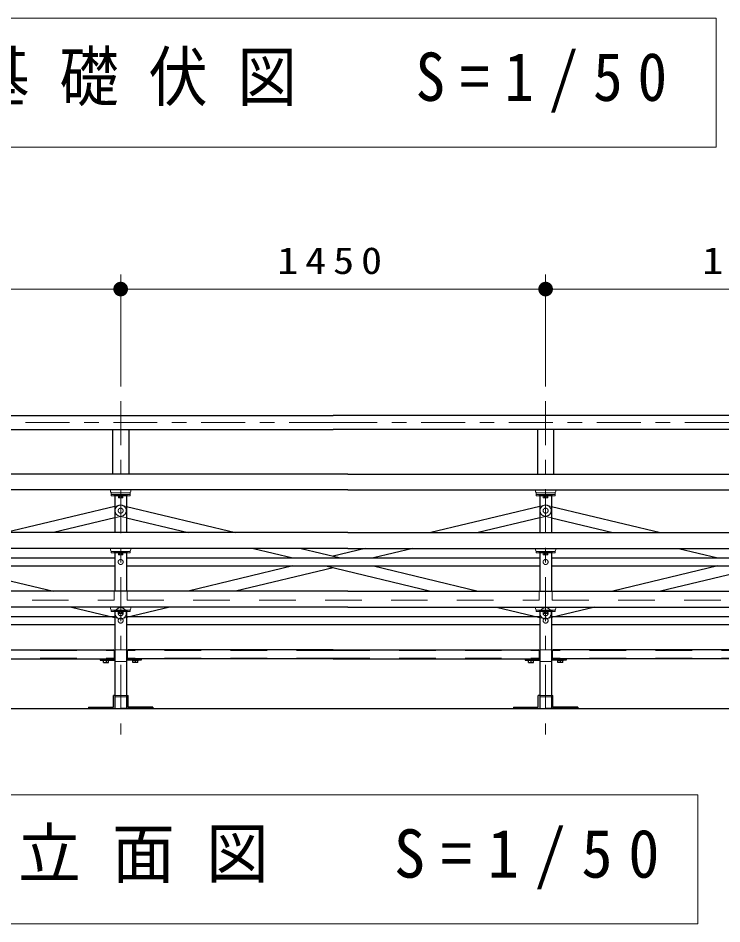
# Model space of a CAD drawing. Units: millimetres on the paper, scale 1:50. Extents: x -385 to 0, y 0 to 267.
# Drawn here: x -316.9 to -268.9, y 62.8 to 124.6 of the extents above; entities that cross this region are included whole.
import ezdxf

# ---------------------------------------------------------------- set-up
doc = ezdxf.new("R2010")
doc.units = ezdxf.units.MM
doc.linetypes.add('USER1', pattern=[4.5, 2.5, -2])
doc.linetypes.add('USER2', pattern=[6, 3, -1, 1, -1])
doc.layers.add('LY_1', color=7, linetype='Continuous', lineweight=13)
doc.styles.add('ＭＳ ゴシック', font='')
doc.styles.get('ＭＳ ゴシック').set_extended_font_data('MS Gothic')

# ---------------------------------------------------------------- blocks, each defined once
blk = doc.blocks.new('filled_dot')
at = {"color": 0, "linetype": 'Continuous', "lineweight": -2, "const_width": 1.25}
blk.add_lwpolyline([(-0.625, 0, 1), (0.625, 0, 1)], format="xyb", close=True, dxfattribs=at)

msp = doc.modelspace()

# ---------------------------------------------------------------- linework, layer by layer
at = {"layer": 'LY_1'}
for p, q in [((-269.274, 124.567), (-321.574, 124.567)), ((-269.274, 115.767), (-269.274, 124.567)), ((-321.574, 115.767), (-269.274, 115.767)), ((-309.924, 99.441), (-309.924, 107.084)), ((-280.924, 99.441), (-280.924, 107.084)), ((-338.924, 106.084), (-309.924, 106.084)), ((-309.924, 106.084), (-280.924, 106.084)), ((-280.924, 106.084), (-251.924, 106.084)), ((-310.624, 88.389), (-310.624, 88.309)), ((-309.224, 88.389), (-309.224, 88.309)), ((-281.624, 88.389), (-281.624, 88.309)), ((-280.224, 88.389), (-280.224, 88.309)), ((-310.574, 88.099), (-310.574, 88.196)), ((-310.574, 88.189), (-309.274, 88.189)), ((-310.574, 88.099), (-309.274, 88.099)), ((-310.504, 88.189), (-309.344, 88.189)), ((-310.104, 88.067), (-310.104, 88.099)), ((-310.104, 88.067), (-309.744, 88.067)), ((-310.082, 87.957), (-310.082, 88.067)), ((-310.082, 87.957), (-309.766, 87.957)), ((-310.003, 87.957), (-310.003, 88.067)), ((-309.845, 87.957), (-309.845, 88.067)), ((-309.766, 87.957), (-309.766, 88.067)), ((-309.744, 88.067), (-309.744, 88.099)), ((-309.274, 88.099), (-309.274, 88.196)), ((-281.574, 88.099), (-281.574, 88.196)), ((-281.574, 88.189), (-280.274, 88.189)), ((-281.574, 88.099), (-280.274, 88.099)), ((-281.504, 88.189), (-280.344, 88.189)), ((-281.104, 88.067), (-281.104, 88.099)), ((-281.104, 88.067), (-280.744, 88.067)), ((-281.082, 87.957), (-281.082, 88.067)), ((-281.082, 87.957), (-280.766, 87.957)), ((-281.003, 87.957), (-281.003, 88.067)), ((-280.845, 87.957), (-280.845, 88.067)), ((-280.766, 87.957), (-280.766, 88.067)), ((-280.744, 88.067), (-280.744, 88.099)), ((-280.274, 88.099), (-280.274, 88.196)), ((-310.624, 84.389), (-310.624, 84.309)), ((-310.574, 84.099), (-310.574, 84.196)), ((-310.574, 84.189), (-309.274, 84.189)), ((-310.574, 84.099), (-309.274, 84.099)), ((-310.504, 84.189), (-309.344, 84.189)), ((-310.104, 84.067), (-310.104, 84.099)), ((-310.104, 84.067), (-309.744, 84.067)), ((-310.082, 83.957), (-310.082, 84.067)), ((-310.003, 83.957), (-310.003, 84.067)), ((-309.845, 83.957), (-309.845, 84.067)), ((-309.766, 83.957), (-309.766, 84.067)), ((-309.744, 84.067), (-309.744, 84.099)), ((-309.274, 84.099), (-309.274, 84.196)), ((-309.224, 84.389), (-309.224, 84.309)), ((-281.624, 84.389), (-281.624, 84.309)), ((-281.574, 84.099), (-281.574, 84.196)), ((-281.574, 84.189), (-280.274, 84.189)), ((-281.574, 84.099), (-280.274, 84.099)), ((-281.504, 84.189), (-280.344, 84.189)), ((-281.104, 84.067), (-281.104, 84.099)), ((-281.104, 84.067), (-280.744, 84.067)), ((-281.082, 83.957), (-281.082, 84.067)), ((-281.003, 83.957), (-281.003, 84.067)), ((-280.845, 83.957), (-280.845, 84.067)), ((-280.766, 83.957), (-280.766, 84.067)), ((-280.744, 84.067), (-280.744, 84.099)), ((-280.274, 84.099), (-280.274, 84.196)), ((-280.224, 84.389), (-280.224, 84.309)), ((-310.082, 83.957), (-309.766, 83.957)), ((-281.082, 83.957), (-280.766, 83.957)), ((-311.134, 80.749), (-311.134, 80.779)), ((-310.714, 80.779), (-311.134, 80.779)), ((-310.714, 80.749), (-311.134, 80.749)), ((-310.714, 80.779), (-310.714, 80.749)), ((-309.134, 80.779), (-309.134, 80.749)), ((-309.134, 80.779), (-308.714, 80.779)), ((-309.134, 80.749), (-308.714, 80.749)), ((-308.714, 80.749), (-308.714, 80.779)), ((-282.134, 80.749), (-282.134, 80.779)), ((-281.714, 80.779), (-282.134, 80.779)), ((-281.714, 80.749), (-282.134, 80.749)), ((-281.714, 80.779), (-281.714, 80.749)), ((-280.134, 80.779), (-280.134, 80.749)), ((-280.134, 80.779), (-279.714, 80.779)), ((-280.134, 80.749), (-279.714, 80.749)), ((-279.714, 80.749), (-279.714, 80.779)), ((-270.524, 71.581), (-318.324, 71.581)), ((-270.524, 62.781), (-270.524, 71.581)), ((-318.324, 62.781), (-270.524, 62.781))]:
    msp.add_line(p, q, dxfattribs=at)
at = {"layer": 'LY_1', "linetype": 'USER2'}
for p, q in [((-309.924, 98.441), (-309.924, 75.695)), ((-280.924, 98.441), (-280.924, 75.695)), ((-340.424, 96.983), (-295.424, 96.983)), ((-250.424, 96.983), (-295.424, 96.983))]:
    msp.add_line(p, q, dxfattribs=at)
at = {"layer": 'LY_1', "lineweight": 25}
for p, q in [((-340.424, 97.469), (-295.424, 97.469)), ((-250.424, 97.469), (-295.424, 97.469)), ((-340.424, 96.497), (-295.424, 96.497)), ((-310.474, 96.497), (-310.474, 93.469)), ((-309.374, 96.497), (-309.374, 93.469)), ((-250.424, 96.497), (-295.424, 96.497)), ((-281.474, 96.497), (-281.474, 93.469)), ((-280.374, 96.497), (-280.374, 93.469)), ((-310.324, 91.979), (-310.324, 89.469)), ((-309.524, 91.979), (-309.524, 89.469)), ((-281.324, 91.979), (-281.324, 89.469)), ((-280.524, 91.979), (-280.524, 89.469)), ((-310.324, 91.263), (-317.758, 89.469)), ((-309.524, 91.263), (-302.09, 89.469)), ((-281.324, 91.263), (-288.758, 89.469)), ((-280.524, 91.263), (-273.09, 89.469)), ((-310.324, 90.482), (-314.519, 89.469)), ((-309.524, 90.482), (-305.329, 89.469)), ((-281.324, 90.482), (-285.519, 89.469)), ((-280.524, 90.482), (-276.329, 89.469)), ((-300.855, 88.389), (-298.17, 87.741)), ((-297.616, 88.389), (-294.931, 87.741)), ((-293.232, 88.389), (-295.424, 87.86)), ((-289.993, 88.389), (-292.678, 87.741)), ((-271.855, 88.389), (-269.17, 87.741)), ((-338.524, 87.741), (-310.324, 87.741)), ((-310.394, 88.189), (-309.454, 88.189)), ((-310.334, 88.189), (-309.514, 88.189)), ((-310.324, 88.099), (-310.324, 85.469)), ((-309.524, 88.099), (-309.524, 85.469)), ((-309.524, 87.741), (-281.324, 87.741)), ((-281.394, 88.189), (-280.454, 88.189)), ((-281.334, 88.189), (-280.514, 88.189)), ((-281.324, 88.099), (-281.324, 85.469)), ((-280.524, 88.099), (-280.524, 85.469)), ((-280.524, 87.741), (-252.324, 87.741)), ((-338.524, 87.197), (-310.324, 87.197)), ((-321.678, 87.197), (-314.519, 85.469)), ((-309.524, 87.197), (-281.324, 87.197)), ((-298.171, 87.197), (-305.329, 85.469)), ((-295.917, 87.197), (-288.758, 85.469)), ((-292.678, 87.197), (-285.519, 85.469)), ((-280.524, 87.197), (-252.324, 87.197)), ((-269.171, 87.197), (-276.329, 85.469)), ((-295.424, 87.078), (-302.09, 85.469)), ((-266.424, 87.078), (-273.09, 85.469)), ((-313.284, 84.389), (-310.324, 83.675)), ((-310.394, 84.189), (-309.454, 84.189)), ((-310.334, 84.189), (-309.514, 84.189)), ((-310.324, 84.099), (-310.324, 77.469)), ((-306.565, 84.389), (-309.524, 83.675)), ((-309.524, 84.099), (-309.524, 77.469)), ((-284.284, 84.389), (-281.324, 83.675)), ((-281.394, 84.189), (-280.454, 84.189)), ((-281.334, 84.189), (-280.514, 84.189)), ((-281.324, 84.099), (-281.324, 77.469)), ((-277.565, 84.389), (-280.524, 83.675)), ((-280.524, 84.099), (-280.524, 77.469)), ((-338.524, 83.741), (-310.324, 83.741)), ((-309.524, 83.741), (-281.324, 83.741)), ((-280.524, 83.741), (-252.324, 83.741)), ((-338.524, 83.197), (-310.324, 83.197)), ((-309.524, 83.197), (-281.324, 83.197)), ((-280.524, 83.197), (-252.324, 83.197)), ((-311.094, 80.621), (-311.094, 80.749)), ((-311.094, 80.621), (-310.754, 80.621)), ((-310.924, 80.749), (-310.924, 80.621)), ((-310.754, 80.621), (-310.754, 80.749)), ((-309.094, 80.621), (-309.094, 80.749)), ((-308.754, 80.621), (-309.094, 80.621)), ((-308.924, 80.749), (-308.924, 80.621)), ((-308.754, 80.621), (-308.754, 80.749)), ((-282.094, 80.621), (-282.094, 80.749)), ((-282.094, 80.621), (-281.754, 80.621)), ((-281.924, 80.749), (-281.924, 80.621)), ((-281.754, 80.621), (-281.754, 80.749)), ((-280.094, 80.621), (-280.094, 80.749)), ((-279.754, 80.621), (-280.094, 80.621)), ((-279.924, 80.749), (-279.924, 80.621)), ((-279.754, 80.621), (-279.754, 80.749)), ((-310.324, 78.359), (-310.424, 78.359)), ((-310.424, 77.559), (-310.424, 78.359)), ((-309.524, 78.359), (-309.424, 78.359)), ((-309.424, 77.559), (-309.424, 78.359)), ((-281.324, 78.359), (-281.424, 78.359)), ((-281.424, 77.559), (-281.424, 78.359)), ((-280.524, 78.359), (-280.424, 78.359)), ((-280.424, 77.559), (-280.424, 78.359)), ((-340.94, 77.469), (-249.908, 77.469)), ((-312.124, 77.559), (-312.124, 77.469)), ((-312.124, 77.559), (-310.424, 77.559)), ((-312.124, 77.469), (-309.924, 77.469)), ((-307.724, 77.469), (-309.924, 77.469)), ((-307.724, 77.559), (-309.424, 77.559)), ((-307.724, 77.559), (-307.724, 77.469)), ((-283.124, 77.559), (-283.124, 77.469)), ((-283.124, 77.559), (-281.424, 77.559)), ((-283.124, 77.469), (-280.924, 77.469)), ((-278.724, 77.469), (-280.924, 77.469)), ((-278.724, 77.559), (-280.424, 77.559)), ((-278.724, 77.559), (-278.724, 77.469))]:
    msp.add_line(p, q, dxfattribs=at)
at = {"layer": 'LY_1', "color": 4, "lineweight": 25}
for p, q in [((-294.424, 93.469), (-340.424, 93.469)), ((-294.424, 93.469), (-250.424, 93.469)), ((-294.424, 92.389), (-340.424, 92.389)), ((-294.424, 92.389), (-250.424, 92.389)), ((-294.424, 89.469), (-340.424, 89.469)), ((-294.424, 89.469), (-250.424, 89.469)), ((-294.424, 88.389), (-340.424, 88.389)), ((-294.424, 88.389), (-250.424, 88.389)), ((-294.424, 85.469), (-340.424, 85.469)), ((-294.424, 85.469), (-250.424, 85.469)), ((-294.424, 84.389), (-340.424, 84.389)), ((-294.424, 84.389), (-250.424, 84.389)), ((-311.324, 80.869), (-311.324, 80.779)), ((-311.324, 80.779), (-310.324, 80.779)), ((-308.524, 80.779), (-309.524, 80.779)), ((-308.524, 80.869), (-308.524, 80.779)), ((-282.324, 80.869), (-282.324, 80.779)), ((-282.324, 80.779), (-281.324, 80.779)), ((-279.524, 80.779), (-280.524, 80.779)), ((-279.524, 80.869), (-279.524, 80.779))]:
    msp.add_line(p, q, dxfattribs=at)
at = {"layer": 'LY_1', "color": 2}
for p, q in [((-310.624, 92.389), (-310.624, 92.309)), ((-310.574, 91.979), (-310.574, 92.189)), ((-310.574, 92.189), (-309.274, 92.189)), ((-310.574, 92.069), (-309.274, 92.069)), ((-309.274, 91.979), (-309.274, 92.189)), ((-309.224, 92.389), (-309.224, 92.309)), ((-281.624, 92.389), (-281.624, 92.309)), ((-281.574, 91.979), (-281.574, 92.189)), ((-281.574, 92.189), (-280.274, 92.189)), ((-281.574, 92.069), (-280.274, 92.069)), ((-280.274, 91.979), (-280.274, 92.189)), ((-280.224, 92.389), (-280.224, 92.309)), ((-310.574, 91.979), (-309.274, 91.979)), ((-310.104, 91.947), (-310.104, 91.979)), ((-310.104, 91.947), (-309.744, 91.947)), ((-310.082, 91.837), (-310.082, 91.947)), ((-310.082, 91.837), (-309.766, 91.837)), ((-310.003, 91.837), (-310.003, 91.947)), ((-309.845, 91.837), (-309.845, 91.947)), ((-309.766, 91.837), (-309.766, 91.947)), ((-309.744, 91.947), (-309.744, 91.979)), ((-281.574, 91.979), (-280.274, 91.979)), ((-281.104, 91.947), (-281.104, 91.979)), ((-281.104, 91.947), (-280.744, 91.947)), ((-281.082, 91.837), (-281.082, 91.947)), ((-281.082, 91.837), (-280.766, 91.837)), ((-281.003, 91.837), (-281.003, 91.947)), ((-280.845, 91.837), (-280.845, 91.947)), ((-280.766, 91.837), (-280.766, 91.947)), ((-280.744, 91.947), (-280.744, 91.979))]:
    msp.add_line(p, q, dxfattribs=at)
at = {"layer": 'LY_1', "color": 2, "lineweight": 25}
for p, q in [((-310.394, 92.069), (-309.454, 92.069)), ((-310.334, 92.069), (-309.514, 92.069)), ((-281.394, 92.069), (-280.454, 92.069)), ((-281.334, 92.069), (-280.514, 92.069))]:
    msp.add_line(p, q, dxfattribs=at)
at = {"layer": 'LY_1', "linetype": 'USER1'}
for p, q in [((-310.013, 91.339), (-310.324, 91.263)), ((-309.835, 91.339), (-309.524, 91.263)), ((-281.013, 91.339), (-281.324, 91.263)), ((-280.835, 91.339), (-280.524, 91.263)), ((-309.835, 90.6), (-310.324, 90.482)), ((-310.013, 90.6), (-309.524, 90.482)), ((-280.835, 90.6), (-281.324, 90.482)), ((-281.013, 90.6), (-280.524, 90.482)), ((-310.045, 84.389), (-309.835, 84.339)), ((-309.804, 84.389), (-310.013, 84.339)), ((-281.045, 84.389), (-280.835, 84.339)), ((-280.804, 84.389), (-281.013, 84.339)), ((-310.324, 83.675), (-310.013, 83.6)), ((-309.524, 83.675), (-309.835, 83.6)), ((-281.324, 83.675), (-281.013, 83.6)), ((-280.524, 83.675), (-280.835, 83.6)), ((-324.424, 81.429), (-310.374, 81.429)), ((-310.324, 81.469), (-309.524, 81.469)), ((-295.424, 81.429), (-309.474, 81.429)), ((-295.424, 81.429), (-281.374, 81.429)), ((-281.324, 81.469), (-280.524, 81.469)), ((-266.424, 81.429), (-280.474, 81.429)), ((-324.424, 80.909), (-310.374, 80.909)), ((-310.324, 80.669), (-309.524, 80.669)), ((-295.424, 80.909), (-309.474, 80.909)), ((-295.424, 80.909), (-281.374, 80.909)), ((-281.324, 80.669), (-280.524, 80.669)), ((-266.424, 80.909), (-280.474, 80.909)), ((-310.324, 78.359), (-309.524, 78.359)), ((-310.324, 78.269), (-309.524, 78.269)), ((-281.324, 78.359), (-280.524, 78.359)), ((-281.324, 78.269), (-280.524, 78.269))]:
    msp.add_line(p, q, dxfattribs=at)
at = {"layer": 'LY_1', "color": 2, "linetype": 'USER1'}
for p, q in [((-310.374, 84.869), (-310.374, 85.469)), ((-309.474, 84.869), (-309.474, 85.469)), ((-309.424, 85.469), (-281.424, 85.469)), ((-281.374, 84.869), (-281.374, 85.469)), ((-280.474, 84.869), (-280.474, 85.469)), ((-280.474, 85.469), (-252.374, 85.469)), ((-338.474, 84.869), (-310.374, 84.869)), ((-309.474, 84.869), (-281.374, 84.869)), ((-280.474, 84.869), (-252.374, 84.869))]:
    msp.add_line(p, q, dxfattribs=at)
at = {"layer": 'LY_1', "color": 40, "lineweight": 25}
for p, q in [((-324.424, 81.469), (-310.434, 81.469)), ((-310.374, 81.409), (-310.374, 80.929)), ((-309.474, 81.409), (-309.474, 80.929)), ((-295.424, 81.469), (-309.414, 81.469)), ((-295.424, 81.469), (-281.434, 81.469)), ((-281.374, 81.409), (-281.374, 80.929)), ((-280.474, 81.409), (-280.474, 80.929)), ((-266.424, 81.469), (-280.414, 81.469)), ((-324.424, 80.869), (-310.324, 80.869)), ((-295.424, 80.869), (-309.524, 80.869)), ((-295.424, 80.869), (-281.324, 80.869)), ((-266.424, 80.869), (-280.524, 80.869))]:
    msp.add_line(p, q, dxfattribs=at)
at = {"layer": 'LY_1', "linetype": 'USER1'}
for centre in [(-309.924, 90.969), (-309.924, 90.969), (-280.924, 90.969), (-280.924, 90.969), (-309.924, 87.469), (-280.924, 87.469), (-309.924, 83.969), (-309.924, 83.969), (-280.924, 83.969), (-280.924, 83.969), (-309.924, 83.469), (-280.924, 83.469)]:
    msp.add_circle(centre, 0.17, dxfattribs=at)
at = {"layer": 'LY_1', "color": 2}
for centre, start, end in [((-310.504, 92.309), 179.99999, 270), ((-309.344, 92.309), 270, 0), ((-281.504, 92.309), 179.99999, 270), ((-280.344, 92.309), 270, 0)]:
    msp.add_arc(centre, 0.12, start, end, dxfattribs=at)
at = {"layer": 'LY_1', "linetype": 'USER1'}
for centre, start, end in [((-309.924, 90.969), 76.42958, 256.42958), ((-309.924, 90.969), 283.57042, 103.57042), ((-280.924, 90.969), 76.42958, 256.42958), ((-280.924, 90.969), 283.57042, 103.57042), ((-309.924, 83.969), 103.57042, 283.57042), ((-309.924, 83.969), 256.42958, 76.42958), ((-280.924, 83.969), 103.57042, 283.57042), ((-280.924, 83.969), 256.42958, 76.42958)]:
    msp.add_arc(centre, 0.38, start, end, dxfattribs=at)
at = {"layer": 'LY_1'}
for centre, start, end in [((-310.504, 88.309), 179.99999, 270), ((-309.344, 88.309), 270, 0), ((-281.504, 88.309), 179.99999, 270), ((-280.344, 88.309), 270, 0), ((-310.504, 84.309), 179.99999, 270), ((-309.344, 84.309), 270, 0), ((-281.504, 84.309), 179.99999, 270), ((-280.344, 84.309), 270, 0)]:
    msp.add_arc(centre, 0.12, start, end, dxfattribs=at)
at = {"layer": 'LY_1', "color": 40, "lineweight": 25}
for centre, start, end in [((-310.434, 81.409), 0, 90), ((-309.414, 81.409), 90, 180), ((-281.434, 81.409), 0, 90), ((-280.414, 81.409), 90, 180), ((-310.434, 80.929), 270, 0), ((-309.414, 80.929), 180, 270), ((-281.434, 80.929), 270, 0), ((-280.414, 80.929), 180, 270)]:
    msp.add_arc(centre, 0.06, start, end, dxfattribs=at)

# ---------------------------------------------------------------- block references
at = {"layer": 'LY_1', "xscale": 0.4, "yscale": 0.4, "rotation": 180}
for p in [(-309.924, 106.084), (-280.924, 106.084)]:
    msp.add_blockref('filled_dot', p, dxfattribs=at)
at = {"layer": 'LY_1', "xscale": 0.4, "yscale": 0.4}
for p in [(-309.924, 106.084), (-280.924, 106.084)]:
    msp.add_blockref('filled_dot', p, dxfattribs=at)

# ---------------------------------------------------------------- texts
at = {"layer": 'LY_1', "style": 'ＭＳ ゴシック'}
for s, insert, char_height, attachment_point in [('\\T1.5;\\W0.9;基礎伏図\u3000S=1/50', (-320.174, 120.167), 3.299, 4), ('\\T1.33;\\W1.15;1450', (-295.424, 107.084), 1.833, 8), ('\\T1.33;\\W1.15;1450', (-266.424, 107.084), 1.833, 8), ('\\T1.5;\\W0.95;立面図\u3000S=1/50', (-316.924, 67.181), 3.299, 4)]:
    msp.add_mtext(s, dxfattribs=dict(at, insert=insert, char_height=char_height, attachment_point=attachment_point))

doc.saveas('drawing.dxf')
